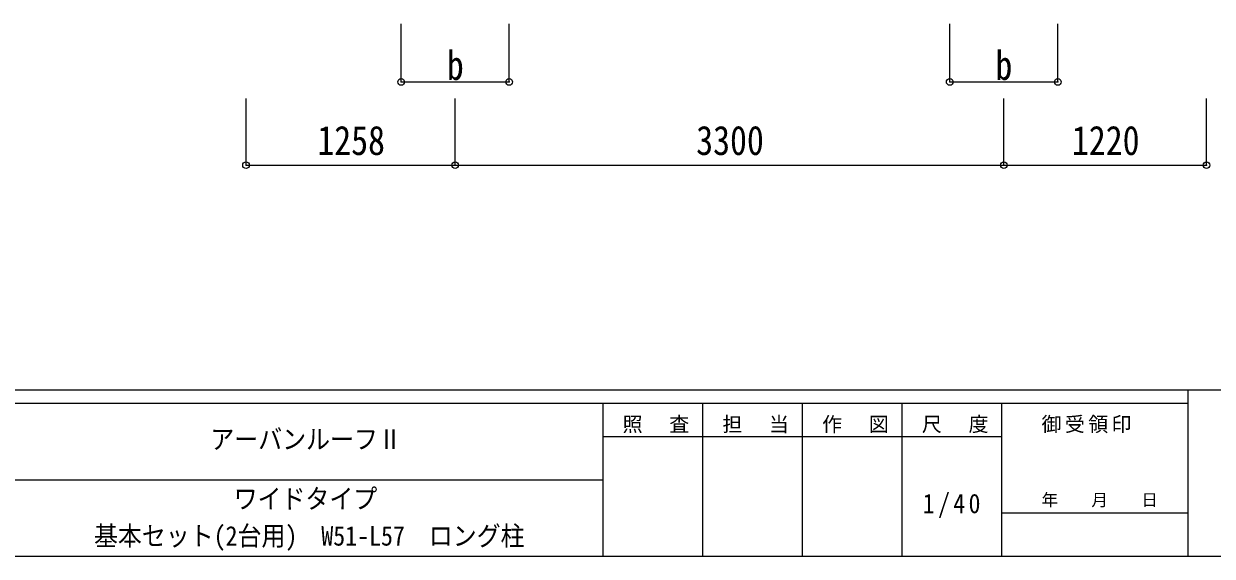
# Model space of a CAD drawing. Units: millimetres at full size, sheet at 1:40. Extents: x -11243 to 11243, y -7760 to 7760.
# Drawn here: x 119 to 7268, y -7760 to -4558 of the extents above; entities that cross this region are included whole.
import ezdxf
from ezdxf.enums import TextEntityAlignment as Align

# ---------------------------------------------------------------- set-up
doc = ezdxf.new("R2010")
doc.units = ezdxf.units.MM
doc.header["$LTSCALE"] = 40
doc.header["$PDMODE"] = 32
doc.header["$PDSIZE"] = 40
doc.layers.add('0-6_OTH_LINE', color=6, linetype='Continuous', lineweight=9)
doc.layers.add('F-0_240', color=7, linetype='Continuous', lineweight=9)
doc.styles.add('ＭＳ ゴシック', font='')
doc.styles.get('ＭＳ ゴシック').set_extended_font_data('MS Gothic')

msp = doc.modelspace()

# ---------------------------------------------------------------- linework, layer by layer
at = {"layer": '0-6_OTH_LINE'}
for p, q in [((2389.16, -4907.73), (2389.16, -4557.75)), ((3039.16, -4907.73), (3039.16, -4557.75)), ((5689.16, -4907.73), (5689.16, -4557.75)), ((6339.16, -4907.73), (6339.16, -4557.75)), ((2389.16, -4907.73), (3039.16, -4907.73)), ((5689.16, -4907.73), (6339.16, -4907.73)), ((1456.06, -5407.75), (1456.06, -5007.75)), ((2714.06, -5407.75), (2714.06, -5007.75)), ((6014.06, -5407.75), (6014.06, -5007.75)), ((7234.06, -5407.75), (7234.06, -5007.75)), ((1456.06, -5407.75), (2714.06, -5407.75)), ((2714.06, -5407.75), (6014.06, -5407.75)), ((6014.06, -5407.75), (7234.06, -5407.75))]:
    msp.add_line(p, q, dxfattribs=at)
for p in [(2389.16, -4907.73), (3039.16, -4907.73), (5689.16, -4907.73), (6339.16, -4907.73), (1456.06, -5407.75), (2714.06, -5407.75), (6014.06, -5407.75), (7234.06, -5407.75)]:
    msp.add_point(p, dxfattribs=at)
at = {"layer": 'F-0_240', "color": 5}
for p, q in [((-11242.74, -6760), (10677.26, -6760)), ((7121.58, -6760), (7121.58, -7760)), ((-11242.74, -6840), (7121.58, -6840)), ((3601.58, -6840), (3601.58, -7760)), ((4201.58, -6840), (4201.58, -7760)), ((4801.58, -6840), (4801.58, -7760)), ((5401.58, -6840), (5401.58, -7760)), ((6001.58, -6840), (6001.58, -7760)), ((3601.58, -7040), (6001.58, -7040)), ((-4598.42, -7300), (3601.58, -7300)), ((6001.58, -7500), (7121.58, -7500)), ((-11242.74, -7760), (10677.26, -7760))]:
    msp.add_line(p, q, dxfattribs=at)

# ---------------------------------------------------------------- texts
at = {"layer": '0-6_OTH_LINE', "color": 7, "style": 'ＭＳ ゴシック', "width": 0.85}
for s, p in [('b', (2664.16, -4947.73)), ('b', (5964.16, -4947.73)), ('1258', (1885.06, -5399.75)), ('3300', (4164.06, -5399.75)), ('1220', (6424.06, -5399.75))]:
    msp.add_text(s, height=176, dxfattribs=at).set_placement(p, align=Align.BOTTOM_LEFT)
at = {"layer": 'F-0_240', "style": 'ＭＳ ゴシック', "width": 0.9}
for s, p in [('アーバンルーフⅡ', (1241.58, -7150)), ('ワイドタイプ', (1381.58, -7507.84)), ('基本セット(2台用)\u3000W51-L57\u3000ロング柱', (541.58, -7731.34))]:
    msp.add_text(s, height=117.3, dxfattribs=at).set_placement(p, align=Align.BOTTOM_LEFT)
at = {"layer": 'F-0_240', "style": 'ＭＳ ゴシック'}
msp.add_text('年\u3000\u3000月\u3000\u3000日', height=73.31, dxfattribs=at).set_placement((6241.58, -7480), align=Align.BOTTOM_LEFT)
at = {"layer": 'F-0_240', "attachment_point": 7, "style": 'ＭＳ ゴシック'}
for s, insert, char_height in [('\\T1.17;照\u3000査', (3721.58, -7020), 87.98), ('\\T1.17;担\u3000当', (4321.58, -7020), 87.98), ('\\T1.17;作\u3000図', (4921.58, -7020), 87.98), ('\\T1.17;尺\u3000度', (5521.58, -7020), 87.98), ('\\T1.17;御受領印', (6241.58, -7020), 87.98), ('\\T1.28;\\W0.9;1/40', (5526.58, -7530), 117.3)]:
    msp.add_mtext(s, dxfattribs=dict(at, insert=insert, char_height=char_height))

doc.saveas('drawing.dxf')
